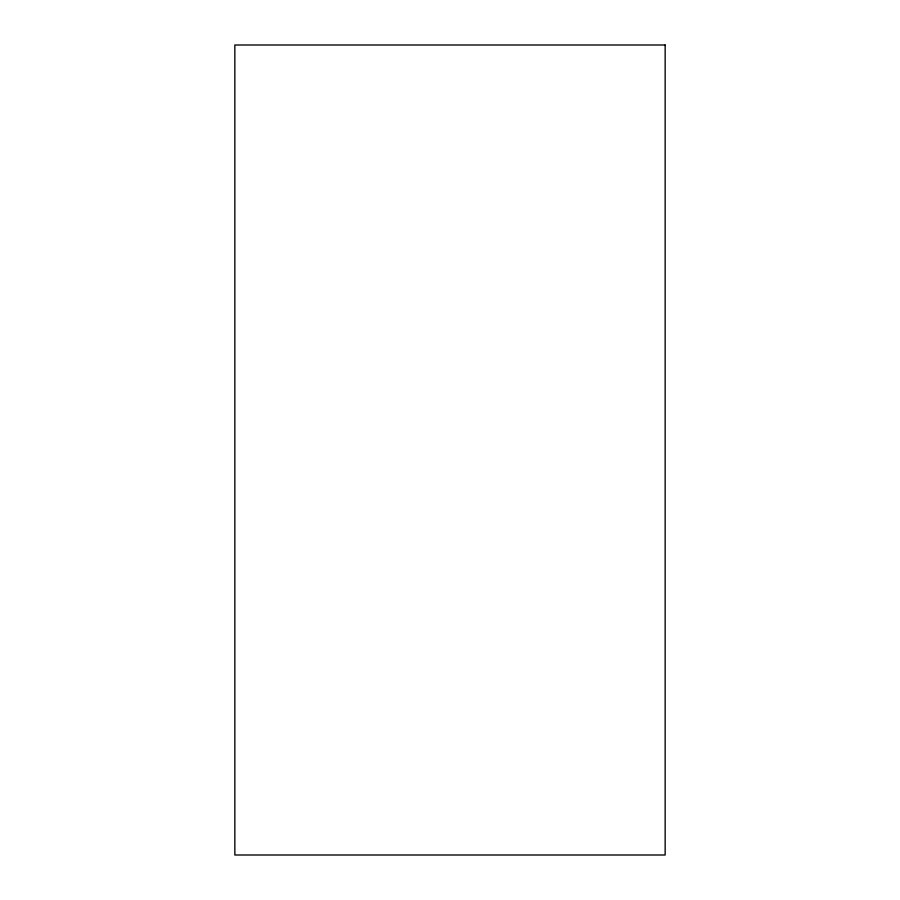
<?xml version="1.0" encoding="UTF-8"?>
<svg xmlns="http://www.w3.org/2000/svg" width="900" height="900" viewBox="0 0 900 900"><rect width="100%" height="100%" fill="white"/><g stroke="black" fill="none" stroke-linecap="round" stroke-linejoin="round"><path stroke-width="1.35" d="M665.156 45L234.844 45L234.844 855L665.156 855L665.156 45"/></g></svg>
